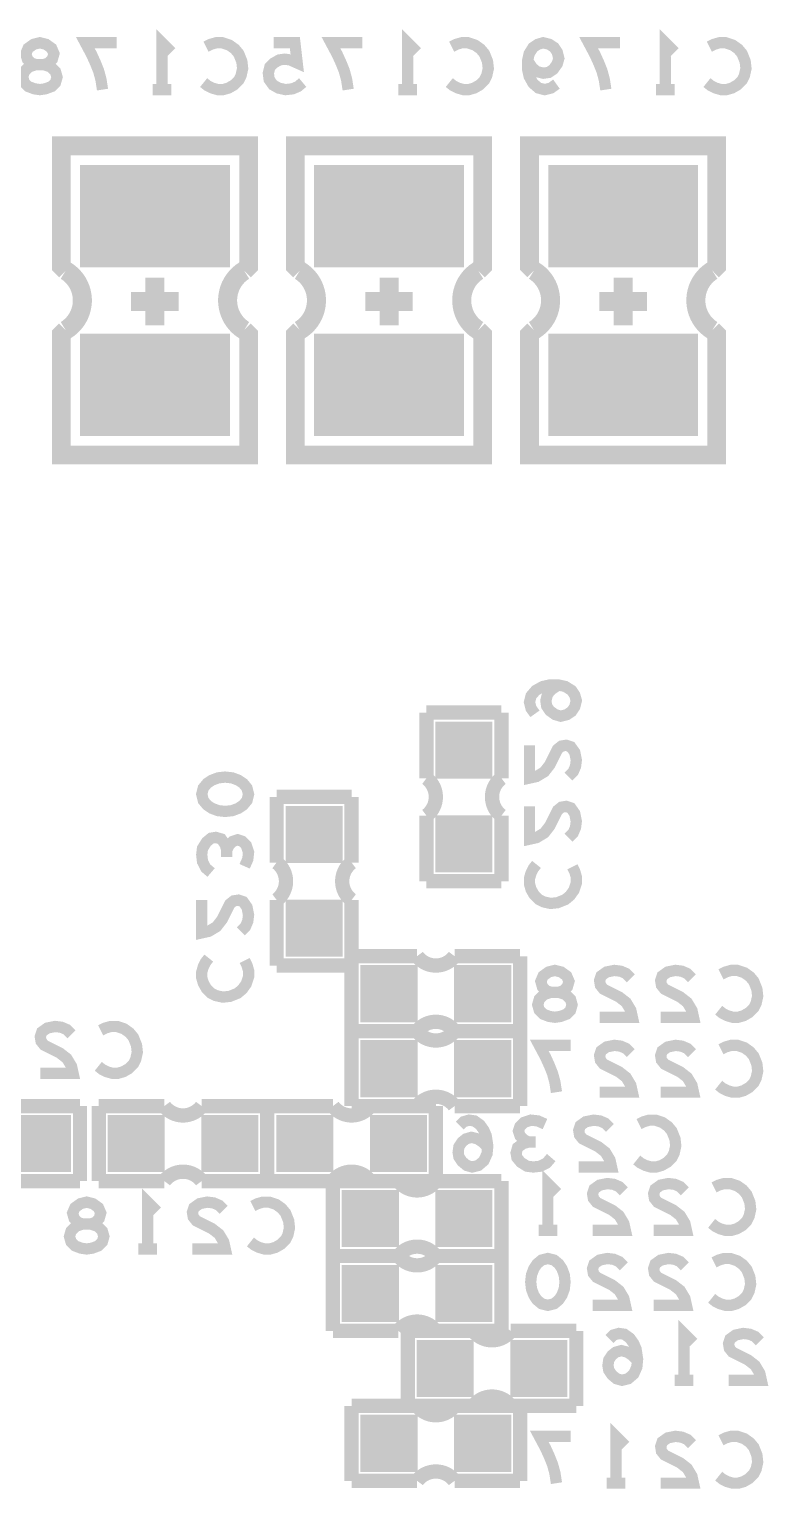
# Model space of a CAD drawing. Extents: x 0 to 200, y -10 to 130.
# Drawn here: x 139.66 to 147.52, y 53.31 to 68.89 of the extents above; entities that cross this region are included whole.
import ezdxf

# ---------------------------------------------------------------- set-up
doc = ezdxf.new("R2010")
doc.units = 0
doc.layers.get('0').update_dxf_attribs({"linetype": 'CONTINUOUS'})
doc.layers.add('MASK_BOTTOM_ART', color=6, linetype='CONTINUOUS')
doc.layers.add('SILK_BOTTOM_ART', color=5, linetype='CONTINUOUS')

# ---------------------------------------------------------------- blocks, each defined once
blk = doc.blocks.new('SQUARE_586')
blk.add_solid([(0.3048, 0.3048), (0.3048, -0.3048), (-0.3048, 0.3048), (-0.3048, -0.3048)])
blk = doc.blocks.new('RECTANGLE_569')
blk.add_solid([(0.8001, 0.5461), (0.8001, -0.5461), (-0.8001, 0.5461), (-0.8001, -0.5461)])

msp = doc.modelspace()

# ---------------------------------------------------------------- linework, layer by layer
at = {"layer": 'SILK_BOTTOM_ART'}
for points, const_width in [([(141.0762, 68.25), (141.0762, 68.75), (141.1762, 68.65)], 0.12), ([(143.6995, 68.25), (143.6995, 68.75), (143.7995, 68.65)], 0.12), ([(146.4512, 68.25), (146.4512, 68.75), (146.5512, 68.65)], 0.12), ([(139.7714, 68.25), (139.7131, 68.2583), (139.6464, 68.2833), (139.6047, 68.325), (139.5881, 68.3833), (139.6047, 68.4417), (139.6547, 68.4917), (139.7297, 68.5167), (139.8131, 68.5167), (139.8631, 68.5333), (139.9047, 68.575), (139.9214, 68.6333), (139.8964, 68.6917), (139.8381, 68.7333), (139.7714, 68.75), (139.7047, 68.7333), (139.6464, 68.6917), (139.6214, 68.6333), (139.6381, 68.575), (139.6797, 68.5333), (139.7297, 68.5167), (139.8131, 68.5167), (139.8881, 68.4917), (139.9381, 68.4417), (139.9547, 68.3833), (139.9381, 68.325), (139.8964, 68.2833), (139.8297, 68.2583), (139.7714, 68.25)], 0.12), ([(140.4405, 68.25), (140.4238, 68.3583), (140.3988, 68.45), (140.3655, 68.5333), (140.3238, 68.625), (140.2571, 68.75), (140.5905, 68.75)], 0.12), ([(141.5453, 68.7083), (141.5953, 68.7333), (141.6536, 68.75), (141.7203, 68.75), (141.7953, 68.725), (141.8536, 68.6833), (141.8953, 68.6333), (141.9286, 68.55), (141.9369, 68.475), (141.9203, 68.4), (141.8953, 68.35), (141.8453, 68.3), (141.7869, 68.2667), (141.7286, 68.25), (141.6703, 68.25), (141.6119, 68.2667), (141.5619, 68.2917), (141.5203, 68.325)], 0.12), ([(142.578, 68.325), (142.528, 68.2833), (142.4697, 68.2583), (142.3947, 68.25), (142.3197, 68.2667), (142.2614, 68.3), (142.2197, 68.3583), (142.2114, 68.425), (142.228, 68.4917), (142.2697, 68.5333), (142.328, 68.5667), (142.3864, 68.575), (142.4447, 68.5667), (142.5197, 68.5333), (142.4947, 68.75), (142.2697, 68.75)], 0.12), ([(143.0638, 68.25), (143.0471, 68.3583), (143.0221, 68.45), (142.9888, 68.5333), (142.9471, 68.625), (142.8804, 68.75), (143.2138, 68.75)], 0.12), ([(144.1686, 68.7083), (144.2186, 68.7333), (144.2769, 68.75), (144.3436, 68.75), (144.4186, 68.725), (144.4769, 68.6833), (144.5186, 68.6333), (144.5519, 68.55), (144.5602, 68.475), (144.5436, 68.4), (144.5186, 68.35), (144.4686, 68.3), (144.4102, 68.2667), (144.3519, 68.25), (144.2936, 68.25), (144.2352, 68.2667), (144.1852, 68.2917), (144.1436, 68.325)], 0.12), ([(145.2881, 68.3083), (145.2297, 68.2667), (145.1631, 68.25), (145.0964, 68.2667), (145.0381, 68.3167), (144.9964, 68.3917), (144.9797, 68.4667), (144.9797, 68.5583), (144.9964, 68.6333), (145.0381, 68.7), (145.0881, 68.7333), (145.1464, 68.75), (145.2131, 68.7333), (145.2631, 68.7), (145.2964, 68.65), (145.3131, 68.5833), (145.2964, 68.525), (145.2547, 68.4667), (145.2047, 68.4333), (145.1464, 68.425), (145.0797, 68.4417), (145.0297, 68.4833), (144.9797, 68.5583)], 0.12), ([(145.8155, 68.25), (145.7988, 68.3583), (145.7738, 68.45), (145.7405, 68.5333), (145.6988, 68.625), (145.6321, 68.75), (145.9655, 68.75)], 0.12), ([(146.9203, 68.7083), (146.9703, 68.7333), (147.0286, 68.75), (147.0953, 68.75), (147.1703, 68.725), (147.2286, 68.6833), (147.2703, 68.6333), (147.3036, 68.55), (147.3119, 68.475), (147.2953, 68.4), (147.2703, 68.35), (147.2203, 68.3), (147.1619, 68.2667), (147.1036, 68.25), (147.0453, 68.25), (146.9869, 68.2667), (146.9369, 68.2917), (146.8953, 68.325)], 0.12), ([(141.1762, 68.25), (140.9762, 68.25)], 0.12), ([(143.7995, 68.25), (143.5995, 68.25)], 0.12), ([(146.5512, 68.25), (146.3512, 68.25)], 0.12), ([(141.9525, 66.3175), (142, 66.365), (142, 67.65), (140, 67.65), (140, 66.365), (140.0475, 66.3175)], 0.2), ([(144.4525, 66.3175), (144.5, 66.365), (144.5, 67.65), (142.5, 67.65), (142.5, 66.365), (142.5475, 66.3175)], 0.2), ([(146.9525, 66.3175), (147, 66.365), (147, 67.65), (145, 67.65), (145, 66.365), (145.0475, 66.3175)], 0.2), ([(141, 65.7333), (141, 66.2413)], 0.2032), ([(143.5, 65.7333), (143.5, 66.2413)], 0.2032), ([(146, 65.7333), (146, 66.2413)], 0.2032), ([(141.254, 65.9873), (140.746, 65.9873)], 0.2032), ([(143.754, 65.9873), (143.246, 65.9873)], 0.2032), ([(146.254, 65.9873), (145.746, 65.9873)], 0.2032), ([(140.0475, 65.6825), (140, 65.635), (140, 64.35), (142, 64.35), (142, 65.635), (141.9525, 65.6825)], 0.2), ([(142.5475, 65.6825), (142.5, 65.635), (142.5, 64.35), (144.5, 64.35), (144.5, 65.635), (144.4525, 65.6825)], 0.2), ([(145.0475, 65.6825), (145, 65.635), (145, 64.35), (147, 64.35), (147, 65.635), (146.9525, 65.6825)], 0.2), ([(145.0583, 61.5869), (145.0167, 61.6453), (145, 61.7119), (145.0167, 61.7786), (145.0667, 61.8369), (145.1417, 61.8786), (145.2167, 61.8953), (145.3083, 61.8953), (145.3833, 61.8786), (145.45, 61.8369), (145.4833, 61.7869), (145.5, 61.7286), (145.4833, 61.6619), (145.45, 61.6119), (145.4, 61.5786), (145.3333, 61.5619), (145.275, 61.5786), (145.2167, 61.6203), (145.1833, 61.6703), (145.175, 61.7286), (145.1917, 61.7953), (145.2333, 61.8453), (145.3083, 61.8953)], 0.12), ([(143.9, 61.6), (143.9, 60.9)], 0.1524), ([(144.7, 61.6), (143.9, 61.6)], 0.1524), ([(144.7, 60.9), (144.7, 61.6)], 0.1524), ([(145.4167, 60.9179), (145.4667, 60.9679), (145.4917, 61.0262), (145.5, 61.0929), (145.4833, 61.1762), (145.4417, 61.2345), (145.3917, 61.2512), (145.3417, 61.2429), (145.3, 61.2095), (145.2167, 61.0429), (145.1583, 60.9679), (145.075, 60.9179), (145, 60.9012), (145, 61.2512)], 0.12), ([(142, 60.7286), (141.9833, 60.6619), (141.9417, 60.6119), (141.8917, 60.5786), (141.825, 60.5536), (141.75, 60.5453), (141.675, 60.5536), (141.6083, 60.5786), (141.5583, 60.6119), (141.5167, 60.6619), (141.5, 60.7286), (141.5167, 60.7953), (141.5583, 60.8453), (141.6083, 60.8786), (141.675, 60.9036), (141.75, 60.9119), (141.825, 60.9036), (141.8917, 60.8786), (141.9417, 60.8453), (141.9833, 60.7953), (142, 60.7286)], 0.12), ([(142.3, 60.7), (142.3, 60)], 0.1524), ([(143.1, 60.7), (142.3, 60.7)], 0.1524), ([(143.1, 60), (143.1, 60.7)], 0.1524), ([(145.4167, 60.2655), (145.4667, 60.3155), (145.4917, 60.3738), (145.5, 60.4405), (145.4833, 60.5238), (145.4417, 60.5821), (145.3917, 60.5988), (145.3417, 60.5905), (145.3, 60.5571), (145.2167, 60.3905), (145.1583, 60.3155), (145.075, 60.2655), (145, 60.2488), (145, 60.5988)], 0.12), ([(143.9, 60.5), (143.9, 59.8)], 0.1524), ([(144.7, 59.8), (144.7, 60.5)], 0.1524), ([(141.6, 59.8929), (141.5417, 59.9429), (141.5083, 60.0095), (141.5, 60.0845), (141.5083, 60.1512), (141.55, 60.2179), (141.6, 60.2595), (141.65, 60.2679), (141.7083, 60.2512), (141.75, 60.1929), (141.7667, 60.1345), (141.7667, 60.0595)], 0.12), ([(141.7667, 60.1345), (141.7917, 60.1845), (141.8333, 60.2262), (141.8833, 60.2429), (141.9333, 60.2262), (141.975, 60.1845), (142, 60.1095), (141.9917, 60.0345), (141.9583, 59.9595)], 0.12), ([(145.4583, 59.9547), (145.4833, 59.9047), (145.5, 59.8464), (145.5, 59.7797), (145.475, 59.7047), (145.4333, 59.6464), (145.3833, 59.6047), (145.3, 59.5714), (145.225, 59.5631), (145.15, 59.5797), (145.1, 59.6047), (145.05, 59.6547), (145.0167, 59.7131), (145, 59.7714), (145, 59.8297), (145.0167, 59.8881), (145.0417, 59.9381), (145.075, 59.9797)], 0.12), ([(143.9, 59.8), (144.7, 59.8)], 0.1524), ([(142.3, 59.6), (142.3, 58.9)], 0.1524), ([(143.1, 58.9), (143.1, 59.6)], 0.1524), ([(141.9167, 59.2655), (141.9667, 59.3155), (141.9917, 59.3738), (142, 59.4405), (141.9833, 59.5238), (141.9417, 59.5821), (141.8917, 59.5988), (141.8417, 59.5905), (141.8, 59.5571), (141.7167, 59.3905), (141.6583, 59.3155), (141.575, 59.2655), (141.5, 59.2488), (141.5, 59.5988)], 0.12), ([(143.1, 59), (143.1, 58.2)], 0.1524), ([(143.8, 59), (143.1, 59)], 0.1524), ([(144.9, 59), (144.2, 59)], 0.1524), ([(144.9, 58.2), (144.9, 59)], 0.1524), ([(141.9583, 58.9547), (141.9833, 58.9047), (142, 58.8464), (142, 58.7797), (141.975, 58.7047), (141.9333, 58.6464), (141.8833, 58.6047), (141.8, 58.5714), (141.725, 58.5631), (141.65, 58.5797), (141.6, 58.6047), (141.55, 58.6547), (141.5167, 58.7131), (141.5, 58.7714), (141.5, 58.8297), (141.5167, 58.8881), (141.5417, 58.9381), (141.575, 58.9797)], 0.12), ([(142.3, 58.9), (143.1, 58.9)], 0.1524), ([(145.2714, 58.3483), (145.2131, 58.3566), (145.1464, 58.3816), (145.1047, 58.4233), (145.0881, 58.4816), (145.1047, 58.54), (145.1547, 58.59), (145.2297, 58.615), (145.3131, 58.615), (145.3631, 58.6316), (145.4047, 58.6733), (145.4214, 58.7316), (145.3964, 58.79), (145.3381, 58.8316), (145.2714, 58.8483), (145.2047, 58.8316), (145.1464, 58.79), (145.1214, 58.7316), (145.1381, 58.6733), (145.1797, 58.6316), (145.2297, 58.615), (145.3131, 58.615), (145.3881, 58.59), (145.4381, 58.54), (145.4547, 58.4816), (145.4381, 58.4233), (145.3964, 58.3816), (145.3297, 58.3566), (145.2714, 58.3483)], 0.12), ([(146.0821, 58.765), (146.0321, 58.815), (145.9738, 58.84), (145.9071, 58.8483), (145.8238, 58.8316), (145.7655, 58.79), (145.7488, 58.74), (145.7571, 58.69), (145.7905, 58.6483), (145.9571, 58.565), (146.0321, 58.5066), (146.0821, 58.4233), (146.0988, 58.3483), (145.7488, 58.3483)], 0.12), ([(146.7345, 58.765), (146.6845, 58.815), (146.6262, 58.84), (146.5595, 58.8483), (146.4762, 58.8316), (146.4179, 58.79), (146.4012, 58.74), (146.4095, 58.69), (146.4429, 58.6483), (146.6095, 58.565), (146.6845, 58.5066), (146.7345, 58.4233), (146.7512, 58.3483), (146.4012, 58.3483)], 0.12), ([(147.0453, 58.8066), (147.0953, 58.8316), (147.1536, 58.8483), (147.2203, 58.8483), (147.2953, 58.8233), (147.3536, 58.7816), (147.3953, 58.7316), (147.4286, 58.6483), (147.4369, 58.5733), (147.4203, 58.4983), (147.3953, 58.4483), (147.3453, 58.3983), (147.2869, 58.365), (147.2286, 58.3483), (147.1703, 58.3483), (147.1119, 58.365), (147.0619, 58.39), (147.0203, 58.4233)], 0.12), ([(140.1095, 58.1667), (140.0595, 58.2167), (140.0012, 58.2417), (139.9345, 58.25), (139.8512, 58.2333), (139.7929, 58.1917), (139.7762, 58.1417), (139.7845, 58.0917), (139.8179, 58.05), (139.9845, 57.9667), (140.0595, 57.9083), (140.1095, 57.825), (140.1262, 57.75), (139.7762, 57.75)], 0.12), ([(140.4203, 58.2083), (140.4703, 58.2333), (140.5286, 58.25), (140.5953, 58.25), (140.6703, 58.225), (140.7286, 58.1833), (140.7703, 58.1333), (140.8036, 58.05), (140.8119, 57.975), (140.7953, 57.9), (140.7703, 57.85), (140.7203, 57.8), (140.6619, 57.7667), (140.6036, 57.75), (140.5453, 57.75), (140.4869, 57.7667), (140.4369, 57.7917), (140.3953, 57.825)], 0.12), ([(143.1, 58.2), (143.1, 57.4)], 0.1524), ([(143.8, 58.2), (143.1, 58.2)], 0.1524), ([(143.1, 58.2), (143.8, 58.2)], 0.1524), ([(144.9, 58.2), (144.2, 58.2)], 0.1524), ([(144.2, 58.2), (144.9, 58.2)], 0.1524), ([(144.9, 57.4), (144.9, 58.2)], 0.1524), ([(145.2881, 57.5483), (145.2714, 57.6566), (145.2464, 57.7483), (145.2131, 57.8316), (145.1714, 57.9233), (145.1047, 58.0483), (145.4381, 58.0483)], 0.12), ([(146.0821, 57.965), (146.0321, 58.015), (145.9738, 58.04), (145.9071, 58.0483), (145.8238, 58.0316), (145.7655, 57.99), (145.7488, 57.94), (145.7571, 57.89), (145.7905, 57.8483), (145.9571, 57.765), (146.0321, 57.7066), (146.0821, 57.6233), (146.0988, 57.5483), (145.7488, 57.5483)], 0.12), ([(146.7345, 57.965), (146.6845, 58.015), (146.6262, 58.04), (146.5595, 58.0483), (146.4762, 58.0316), (146.4179, 57.99), (146.4012, 57.94), (146.4095, 57.89), (146.4429, 57.8483), (146.6095, 57.765), (146.6845, 57.7066), (146.7345, 57.6233), (146.7512, 57.5483), (146.4012, 57.5483)], 0.12), ([(147.0453, 58.0066), (147.0953, 58.0316), (147.1536, 58.0483), (147.2203, 58.0483), (147.2953, 58.0233), (147.3536, 57.9816), (147.3953, 57.9316), (147.4286, 57.8483), (147.4369, 57.7733), (147.4203, 57.6983), (147.3953, 57.6483), (147.3453, 57.5983), (147.2869, 57.565), (147.2286, 57.5483), (147.1703, 57.5483), (147.1119, 57.565), (147.0619, 57.59), (147.0203, 57.6233)], 0.12), ([(140.2, 57.4), (139.5, 57.4)], 0.1524), ([(140.2, 56.6), (140.2, 57.4)], 0.1524), ([(140.4, 57.4), (140.4, 56.6)], 0.1524), ([(141.1, 57.4), (140.4, 57.4)], 0.1524), ([(142.2, 57.4), (141.5, 57.4)], 0.1524), ([(142.2, 56.6), (142.2, 57.4)], 0.1524), ([(142.2, 57.4), (142.2, 56.6)], 0.1524), ([(142.9, 57.4), (142.2, 57.4)], 0.1524), ([(143.1, 57.4), (143.8, 57.4)], 0.1524), ([(144, 57.4), (143.3, 57.4)], 0.1524), ([(144, 56.6), (144, 57.4)], 0.1524), ([(144.2, 57.4), (144.9, 57.4)], 0.1524), ([(144.5547, 56.9583), (144.4964, 57.0167), (144.4464, 57.05), (144.3797, 57.0667), (144.3214, 57.05), (144.2797, 57.0167), (144.2464, 56.9667), (144.2381, 56.9083), (144.2464, 56.8583), (144.2797, 56.8083), (144.3297, 56.7667), (144.3881, 56.75), (144.4547, 56.7667), (144.5131, 56.8167), (144.5464, 56.8917), (144.5547, 56.975), (144.5381, 57.0833), (144.5131, 57.1417), (144.4714, 57.2), (144.4131, 57.2417), (144.3547, 57.25), (144.2964, 57.2333), (144.2547, 57.1917)], 0.12), ([(144.9905, 57.0167), (144.9405, 57.0417), (144.8988, 57.0833), (144.8821, 57.1333), (144.8988, 57.1833), (144.9405, 57.225), (145.0155, 57.25), (145.0905, 57.2417), (145.1655, 57.2083)], 0.12), ([(145.8595, 57.1667), (145.8095, 57.2167), (145.7512, 57.2417), (145.6845, 57.25), (145.6012, 57.2333), (145.5429, 57.1917), (145.5262, 57.1417), (145.5345, 57.0917), (145.5679, 57.05), (145.7345, 56.9667), (145.8095, 56.9083), (145.8595, 56.825), (145.8762, 56.75), (145.5262, 56.75)], 0.12), ([(146.1703, 57.2083), (146.2203, 57.2333), (146.2786, 57.25), (146.3453, 57.25), (146.4203, 57.225), (146.4786, 57.1833), (146.5203, 57.1333), (146.5536, 57.05), (146.5619, 56.975), (146.5453, 56.9), (146.5203, 56.85), (146.4703, 56.8), (146.4119, 56.7667), (146.3536, 56.75), (146.2953, 56.75), (146.2369, 56.7667), (146.1869, 56.7917), (146.1453, 56.825)], 0.12), ([(145.2321, 56.85), (145.1821, 56.7917), (145.1155, 56.7583), (145.0405, 56.75), (144.9738, 56.7583), (144.9071, 56.8), (144.8655, 56.85), (144.8571, 56.9), (144.8738, 56.9583), (144.9321, 57), (144.9905, 57.0167), (145.0655, 57.0167)], 0.12), ([(145.1964, 56.0733), (145.1964, 56.5733), (145.2964, 56.4733)], 0.12), ([(139.5, 56.6), (140.2, 56.6)], 0.1524), ([(140.4, 56.6), (141.1, 56.6)], 0.1524), ([(141.5, 56.6), (142.2, 56.6)], 0.1524), ([(142.2, 56.6), (142.9, 56.6)], 0.1524), ([(142.9, 56.6), (142.9, 55.8)], 0.1524), ([(143.6, 56.6), (142.9, 56.6)], 0.1524), ([(143.3, 56.6), (144, 56.6)], 0.1524), ([(144.7, 56.6), (144, 56.6)], 0.1524), ([(144.7, 55.8), (144.7, 56.6)], 0.1524), ([(146.0071, 56.49), (145.9571, 56.54), (145.8988, 56.565), (145.8321, 56.5733), (145.7488, 56.5566), (145.6905, 56.515), (145.6738, 56.465), (145.6821, 56.415), (145.7155, 56.3733), (145.8821, 56.29), (145.9571, 56.2316), (146.0071, 56.1483), (146.0238, 56.0733), (145.6738, 56.0733)], 0.12), ([(146.6595, 56.49), (146.6095, 56.54), (146.5512, 56.565), (146.4845, 56.5733), (146.4012, 56.5566), (146.3429, 56.515), (146.3262, 56.465), (146.3345, 56.415), (146.3679, 56.3733), (146.5345, 56.29), (146.6095, 56.2316), (146.6595, 56.1483), (146.6762, 56.0733), (146.3262, 56.0733)], 0.12), ([(146.9703, 56.5316), (147.0203, 56.5566), (147.0786, 56.5733), (147.1453, 56.5733), (147.2203, 56.5483), (147.2786, 56.5066), (147.3203, 56.4566), (147.3536, 56.3733), (147.3619, 56.2983), (147.3453, 56.2233), (147.3203, 56.1733), (147.2703, 56.1233), (147.2119, 56.09), (147.1536, 56.0733), (147.0953, 56.0733), (147.0369, 56.09), (146.9869, 56.115), (146.9453, 56.1483)], 0.12), ([(140.2714, 55.875), (140.2131, 55.8833), (140.1464, 55.9083), (140.1047, 55.95), (140.0881, 56.0083), (140.1047, 56.0667), (140.1547, 56.1167), (140.2297, 56.1417), (140.3131, 56.1417), (140.3631, 56.1583), (140.4047, 56.2), (140.4214, 56.2583), (140.3964, 56.3167), (140.3381, 56.3583), (140.2714, 56.375), (140.2047, 56.3583), (140.1464, 56.3167), (140.1214, 56.2583), (140.1381, 56.2), (140.1797, 56.1583), (140.2297, 56.1417), (140.3131, 56.1417), (140.3881, 56.1167), (140.4381, 56.0667), (140.4547, 56.0083), (140.4381, 55.95), (140.3964, 55.9083), (140.3297, 55.8833), (140.2714, 55.875)], 0.12), ([(140.9238, 55.875), (140.9238, 56.375), (141.0238, 56.275)], 0.12), ([(141.7345, 56.2917), (141.6845, 56.3417), (141.6262, 56.3667), (141.5595, 56.375), (141.4762, 56.3583), (141.4179, 56.3167), (141.4012, 56.2667), (141.4095, 56.2167), (141.4429, 56.175), (141.6095, 56.0917), (141.6845, 56.0333), (141.7345, 55.95), (141.7512, 55.875), (141.4012, 55.875)], 0.12), ([(142.0453, 56.3333), (142.0953, 56.3583), (142.1536, 56.375), (142.2203, 56.375), (142.2953, 56.35), (142.3536, 56.3083), (142.3953, 56.2583), (142.4286, 56.175), (142.4369, 56.1), (142.4203, 56.025), (142.3953, 55.975), (142.3453, 55.925), (142.2869, 55.8917), (142.2286, 55.875), (142.1703, 55.875), (142.1119, 55.8917), (142.0619, 55.9167), (142.0203, 55.95)], 0.12), ([(145.2964, 56.0733), (145.0964, 56.0733)], 0.12), ([(141.0238, 55.875), (140.8238, 55.875)], 0.12), ([(142.9, 55.8), (142.9, 55)], 0.1524), ([(143.6, 55.8), (142.9, 55.8)], 0.1524), ([(142.9, 55.8), (143.6, 55.8)], 0.1524), ([(144.7, 55.8), (144, 55.8)], 0.1524), ([(144, 55.8), (144.7, 55.8)], 0.1524), ([(144.7, 55), (144.7, 55.8)], 0.1524), ([(145.1964, 55.7733), (145.2631, 55.7566), (145.3131, 55.715), (145.3464, 55.665), (145.3714, 55.5983), (145.3797, 55.5233), (145.3714, 55.4483), (145.3464, 55.3816), (145.3131, 55.3316), (145.2631, 55.29), (145.1964, 55.2733), (145.1297, 55.29), (145.0797, 55.3316), (145.0464, 55.3816), (145.0214, 55.4483), (145.0131, 55.5233), (145.0214, 55.5983), (145.0464, 55.665), (145.0797, 55.715), (145.1297, 55.7566), (145.1964, 55.7733)], 0.12), ([(146.0071, 55.69), (145.9571, 55.74), (145.8988, 55.765), (145.8321, 55.7733), (145.7488, 55.7566), (145.6905, 55.715), (145.6738, 55.665), (145.6821, 55.615), (145.7155, 55.5733), (145.8821, 55.49), (145.9571, 55.4316), (146.0071, 55.3483), (146.0238, 55.2733), (145.6738, 55.2733)], 0.12), ([(146.6595, 55.69), (146.6095, 55.74), (146.5512, 55.765), (146.4845, 55.7733), (146.4012, 55.7566), (146.3429, 55.715), (146.3262, 55.665), (146.3345, 55.615), (146.3679, 55.5733), (146.5345, 55.49), (146.6095, 55.4316), (146.6595, 55.3483), (146.6762, 55.2733), (146.3262, 55.2733)], 0.12), ([(146.9703, 55.7316), (147.0203, 55.7566), (147.0786, 55.7733), (147.1453, 55.7733), (147.2203, 55.7483), (147.2786, 55.7066), (147.3203, 55.6566), (147.3536, 55.5733), (147.3619, 55.4983), (147.3453, 55.4233), (147.3203, 55.3733), (147.2703, 55.3233), (147.2119, 55.29), (147.1536, 55.2733), (147.0953, 55.2733), (147.0369, 55.29), (146.9869, 55.315), (146.9453, 55.3483)], 0.12), ([(142.9, 55), (143.6, 55)], 0.1524), ([(143.7, 55), (143.7, 54.2)], 0.1524), ([(144.4, 55), (143.7, 55)], 0.1524), ([(144, 55), (144.7, 55)], 0.1524), ([(145.5, 55), (144.8, 55)], 0.1524), ([(145.5, 54.2), (145.5, 55)], 0.1524), ([(146.1547, 54.6816), (146.0964, 54.74), (146.0464, 54.7733), (145.9797, 54.79), (145.9214, 54.7733), (145.8797, 54.74), (145.8464, 54.69), (145.8381, 54.6316), (145.8464, 54.5816), (145.8797, 54.5316), (145.9297, 54.49), (145.9881, 54.4733), (146.0547, 54.49), (146.1131, 54.54), (146.1464, 54.615), (146.1547, 54.6983), (146.1381, 54.8066), (146.1131, 54.865), (146.0714, 54.9233), (146.0131, 54.965), (145.9547, 54.9733), (145.8964, 54.9566), (145.8547, 54.915)], 0.12), ([(146.6488, 54.4733), (146.6488, 54.9733), (146.7488, 54.8733)], 0.12), ([(147.4595, 54.89), (147.4095, 54.94), (147.3512, 54.965), (147.2845, 54.9733), (147.2012, 54.9566), (147.1429, 54.915), (147.1262, 54.865), (147.1345, 54.815), (147.1679, 54.7733), (147.3345, 54.69), (147.4095, 54.6316), (147.4595, 54.5483), (147.4762, 54.4733), (147.1262, 54.4733)], 0.12), ([(146.7488, 54.4733), (146.5488, 54.4733)], 0.12), ([(143.1, 54.2), (143.1, 53.4)], 0.1524), ([(143.8, 54.2), (143.1, 54.2)], 0.1524), ([(143.7, 54.2), (144.4, 54.2)], 0.1524), ([(144.9, 54.2), (144.2, 54.2)], 0.1524), ([(144.8, 54.2), (145.5, 54.2)], 0.1524), ([(144.9, 53.4), (144.9, 54.2)], 0.1524), ([(145.2881, 53.375), (145.2714, 53.4833), (145.2464, 53.575), (145.2131, 53.6583), (145.1714, 53.75), (145.1047, 53.875), (145.4381, 53.875)], 0.12), ([(145.9238, 53.375), (145.9238, 53.875), (146.0238, 53.775)], 0.12), ([(146.7345, 53.7917), (146.6845, 53.8417), (146.6262, 53.8667), (146.5595, 53.875), (146.4762, 53.8583), (146.4179, 53.8167), (146.4012, 53.7667), (146.4095, 53.7167), (146.4429, 53.675), (146.6095, 53.5917), (146.6845, 53.5333), (146.7345, 53.45), (146.7512, 53.375), (146.4012, 53.375)], 0.12), ([(147.0453, 53.8333), (147.0953, 53.8583), (147.1536, 53.875), (147.2203, 53.875), (147.2953, 53.85), (147.3536, 53.8083), (147.3953, 53.7583), (147.4286, 53.675), (147.4369, 53.6), (147.4203, 53.525), (147.3953, 53.475), (147.3453, 53.425), (147.2869, 53.3917), (147.2286, 53.375), (147.1703, 53.375), (147.1119, 53.3917), (147.0619, 53.4167), (147.0203, 53.45)], 0.12), ([(143.1, 53.4), (143.8, 53.4)], 0.1524), ([(144.2, 53.4), (144.9, 53.4)], 0.1524), ([(146.0238, 53.375), (145.8238, 53.375)], 0.12)]:
    msp.add_lwpolyline(points, dxfattribs=dict(at, const_width=const_width))
for points, const_width in [([(140.0475, 65.6825, 0.5602289), (140.0475, 66.3175)], 0.2032), ([(141.9525, 66.3175, 0.554718), (141.9525, 65.6825)], 0.2032), ([(142.5475, 65.6825, 0.5602289), (142.5475, 66.3175)], 0.2032), ([(144.4525, 66.3175, 0.554718), (144.4525, 65.6825)], 0.2032), ([(145.0475, 65.6825, 0.5602289), (145.0475, 66.3175)], 0.2032), ([(146.9525, 66.3175, 0.554718), (146.9525, 65.6825)], 0.2032), ([(143.9, 60.5, 0.5), (143.9, 60.9)], 0.1524), ([(144.7, 60.9, 0.5), (144.7, 60.5)], 0.1524), ([(142.3, 59.6, 0.5), (142.3, 60)], 0.1524), ([(143.1, 60, 0.5), (143.1, 59.6)], 0.1524), ([(143.8, 59, 0.5), (144.2, 59)], 0.1524), ([(144.2, 58.2, 0.5), (143.8, 58.2)], 0.1524), ([(143.8, 58.2, 0.5), (144.2, 58.2)], 0.1524), ([(144.2, 57.4, 0.5), (143.8, 57.4)], 0.1524), ([(141.1, 57.4, 0.5), (141.5, 57.4)], 0.1524), ([(142.9, 57.4, 0.5), (143.3, 57.4)], 0.1524), ([(141.5, 56.6, 0.5), (141.1, 56.6)], 0.1524), ([(143.3, 56.6, 0.5), (142.9, 56.6)], 0.1524), ([(143.6, 56.6, 0.5), (144, 56.6)], 0.1524), ([(144, 55.8, 0.5), (143.6, 55.8)], 0.1524), ([(143.6, 55.8, 0.5), (144, 55.8)], 0.1524), ([(144, 55, 0.5), (143.6, 55)], 0.1524), ([(144.4, 55, 0.5), (144.8, 55)], 0.1524), ([(144.8, 54.2, 0.5), (144.4, 54.2)], 0.1524), ([(143.8, 54.2, 0.5), (144.2, 54.2)], 0.1524), ([(144.2, 53.4, 0.5), (143.8, 53.4)], 0.1524)]:
    msp.add_lwpolyline(points, format="xyb", dxfattribs=dict(at, const_width=const_width))

# ---------------------------------------------------------------- block references
at = {"layer": 'MASK_BOTTOM_ART'}
for name, p in [('RECTANGLE_569', (141, 66.9)), ('RECTANGLE_569', (143.5, 66.9)), ('RECTANGLE_569', (146, 66.9)), ('RECTANGLE_569', (141, 65.1)), ('RECTANGLE_569', (143.5, 65.1)), ('RECTANGLE_569', (146, 65.1)), ('SQUARE_586', (144.3, 61.2)), ('SQUARE_586', (142.7, 60.3)), ('SQUARE_586', (144.3, 60.2)), ('SQUARE_586', (142.7, 59.3)), ('SQUARE_586', (143.5, 58.6)), ('SQUARE_586', (144.5, 58.6)), ('SQUARE_586', (143.5, 57.8)), ('SQUARE_586', (144.5, 57.8)), ('SQUARE_586', (139.8, 57)), ('SQUARE_586', (140.8, 57)), ('SQUARE_586', (141.8, 57)), ('SQUARE_586', (142.6, 57)), ('SQUARE_586', (143.6, 57)), ('SQUARE_586', (143.3, 56.2)), ('SQUARE_586', (144.3, 56.2)), ('SQUARE_586', (143.3, 55.4)), ('SQUARE_586', (144.3, 55.4)), ('SQUARE_586', (144.1, 54.6)), ('SQUARE_586', (145.1, 54.6)), ('SQUARE_586', (143.5, 53.8)), ('SQUARE_586', (144.5, 53.8))]:
    msp.add_blockref(name, p, dxfattribs=at)

doc.saveas('drawing.dxf')
